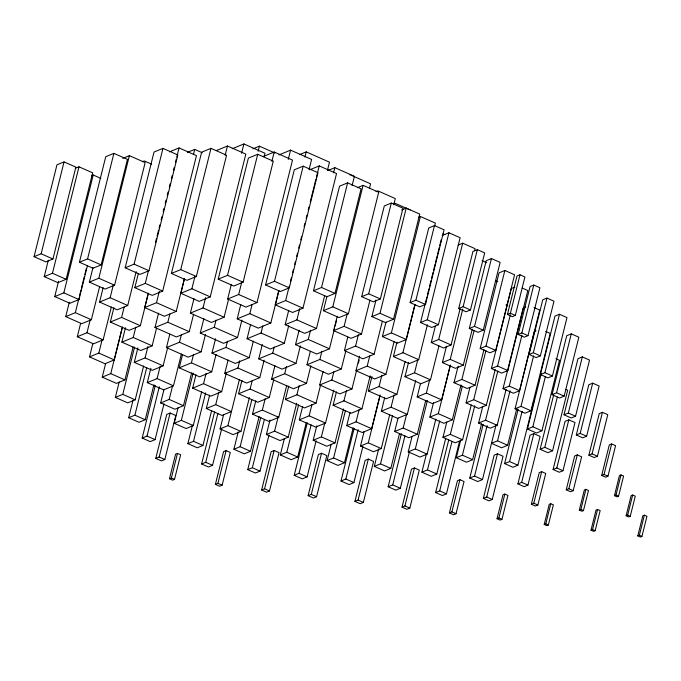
<?xml version="1.0" encoding="UTF-8"?>
<svg xmlns="http://www.w3.org/2000/svg" width="681" height="681" viewBox="0 0 681 681"><rect width="100%" height="100%" fill="white"/><g stroke="black" fill="none" stroke-linecap="round" stroke-linejoin="round"><path stroke-width="1.02" d="M34.05 256.686L56.957 164.828L64.048 161.916L75.855 167.134L52.948 258.993L45.857 261.904L34.05 256.686L41.141 253.783L52.948 258.993M41.141 253.783L64.048 161.916M75.336 168.301L78.987 166.802L92.667 172.838L66.134 279.287L57.911 282.658L44.231 276.622L48.317 260.244M44.231 276.622L52.446 273.251L78.987 166.802M87.415 265.726L78.987 299.546L69.888 303.275L54.735 296.584L58.566 281.21M54.735 296.584L63.835 292.856L93.22 175L100.797 178.345M99.579 286.778L91.365 319.738L81.746 323.688L65.716 316.614L69.317 302.194M79.43 262.228L105.742 156.707L113.889 153.37L127.449 159.354L101.146 264.875L92.999 268.22L79.43 262.228L87.577 258.891L101.146 264.875M87.577 258.891L113.889 153.37M65.716 316.614L75.344 312.664L78.936 298.244M79.447 296.184L80.988 290.004M81.507 287.944L84.333 276.614M84.844 274.545L86.385 268.365M122.759 158.367L129.39 155.643L145.147 162.606L114.578 285.203L105.112 289.084L89.356 282.121L92.956 267.701M111.352 306.927L103.137 339.862L93.45 343.837L77.302 336.712L80.639 323.33M89.356 282.121L98.822 278.24L129.39 155.643M77.302 336.712L86.998 332.737L90.335 319.355M136.183 271.549L127.722 305.497L117.158 309.821L99.579 302.058L103.163 287.654M122.503 326.965L114.289 359.909L104.993 363.722L89.509 356.887L92.846 343.505M99.579 302.058L110.135 297.725L113.216 285.382M89.509 356.887L98.813 353.073L102.141 339.691M148.015 294.899L140.337 325.714L129.075 330.336L110.322 322.053L113.906 307.676M125.168 267.812L154.034 152.05L162.963 148.381L177.843 154.953L148.986 270.715L140.048 274.383L125.168 267.812L134.106 264.143L148.986 270.715M133.144 346.918L124.921 379.896L116.417 383.386L102.244 377.129L105.581 363.731M134.106 264.143L162.963 148.381M110.322 322.053L121.584 317.44L124.146 307.165M102.244 377.129L110.748 373.631L122.052 328.293M169.543 151.837L179.043 147.939L196.46 155.634L162.691 291.076L152.238 295.367L134.821 287.671L138.405 273.311M156.511 328.353L152.144 345.846L140.788 350.502L121.873 342.151L125.466 327.74M143.631 365.952L135.187 399.832L127.739 402.888L115.336 397.406L119.175 382.015M134.821 287.671L145.274 283.381L148.347 271.072M155.515 242.342L156.536 238.239M157.047 236.188L158.579 230.025M159.09 227.973L159.856 224.9M161.142 219.767L161.908 216.686M163.185 211.561L163.951 208.48M165.236 203.347L166.002 200.274M167.279 195.141L168.045 192.068M169.322 186.934L170.097 183.853M171.374 178.72L172.14 175.647M173.417 170.514L174.183 167.441M175.468 162.308L176.234 159.226M176.745 157.175L179.043 147.939M121.873 342.151L133.229 337.487L135.8 327.195M115.336 397.406L122.784 394.35L134.557 347.131M184.415 278.486L176.209 311.413L164.376 316.265L144.661 307.557L148.254 293.153M167.739 347.319L163.108 365.867L152.289 370.311L134.268 362.352L137.868 347.914M144.661 307.557L156.502 302.704L159.32 291.391M193.438 154.536L194.723 149.394L202.231 152.706M153.94 384.714L145.206 419.743L139.009 422.288L128.675 417.725L133.042 400.207M134.268 362.352L145.087 357.908L147.913 346.569M193.591 314.222L189.241 331.69L176.388 336.959L154.996 327.51L158.579 313.124M128.675 417.725L134.881 415.18L146.696 367.783M171.391 273.447L201.627 152.186L210.982 148.347L226.569 155.234L196.341 276.495L186.977 280.334L171.391 273.447L180.746 269.608L196.341 276.495M181.393 354.009L173.459 385.821L163.636 389.847L147.283 382.62L150.867 368.259M180.746 269.608L210.982 148.347M154.996 327.51L167.841 322.241L169.892 314.018M164.044 403.663L155.072 439.628L150.237 441.611L142.176 438.053L155.242 385.642M147.283 382.62L157.107 378.593L160.171 366.284M205.492 334.354L201.133 351.822L188.126 357.159L166.462 347.591L169.79 334.235M216.456 150.527L227.471 146.006L245.824 154.11L210.233 296.873L199.21 301.394L180.857 293.29L184.44 278.912M142.176 438.053L147.011 436.07L159.311 386.74M191.642 372.882L183.453 405.723L174.898 409.23L160.648 402.939L163.976 389.6M180.857 293.29L191.88 288.77L194.953 276.443M225.164 155.251L227.471 146.006M166.462 347.591L179.469 342.254L181.265 335.061M228.467 299.717L224.092 317.252L211.433 322.445L190.357 313.132L193.957 298.695M160.648 402.939L169.203 399.432L172.531 386.084M155.779 458.398L166.751 414.414L170.139 413.018L175.8 415.512L164.828 459.505L161.431 460.901L155.779 458.398L159.175 457.011L164.828 459.505M216.073 354.367L211.731 371.8L199.533 376.806L179.231 367.834L182.551 354.503M159.175 457.011L170.139 413.018M201.712 391.66L193.251 425.608L186.109 428.536L174.208 423.284L178.056 407.851M190.357 313.132L203.015 307.94L205.585 297.631M241.585 153.225L243.9 143.946L264.986 153.259L264.211 156.349M179.231 367.834L191.421 362.837L193.464 354.631M241.9 320.087L237.533 337.58L223.555 343.318L200.274 333.035L203.866 318.623M174.208 423.284L181.35 420.347L193.149 373.035M218.201 279.167L248.378 158.12L257.724 154.289L273.285 161.159L243.1 282.206L233.762 286.037L218.201 279.167L227.539 275.328L243.1 282.206M169.458 478.76L175.587 454.159L177.486 453.384L180.644 454.78L174.515 479.373L172.616 480.156L169.458 478.76L171.357 477.977L174.515 479.373M226.288 373.162L221.665 391.703L210.778 396.163L192.646 388.161L195.983 374.771M171.357 477.977L177.486 453.384M200.274 333.035L214.251 327.297L216.047 320.096M258.133 151.318L259.41 146.168L274.937 153.021M227.539 275.328L257.724 154.289M211.68 410.422L202.938 445.468L197.294 447.792L187.879 443.637L192.51 425.08M192.646 388.161L203.534 383.692L206.105 373.392M253.323 341.224L249.22 357.695L235.234 363.424L211.953 353.141L215.545 338.738M263.198 156.536L274.196 152.025L292.507 160.112L256.984 302.585L245.986 307.097L227.675 299.002L231.276 284.556M187.879 443.637L193.532 441.314L205.611 392.86M206.309 408.515L215.715 404.659L231.361 411.571L221.963 415.427L206.309 408.515L209.654 395.099M227.675 299.002L238.673 294.498L241.764 282.104M271.881 161.32L274.196 152.025M211.953 353.141L225.93 347.412L227.471 341.232M215.715 404.659L218.797 392.273M278.784 291.076L270.834 322.956L258.21 328.14L237.192 318.853L240.776 304.45M221.742 428.528L212.557 465.327L208.454 467.013L201.627 463.999L214.626 411.852M264.151 360.13L259.776 377.666L246.633 383.054L224.756 373.392L228.101 359.977M201.627 463.999L205.73 462.314L217.963 413.239M249.391 397.602L240.955 431.422L233.123 434.64L220.082 428.877L223.657 414.533M237.192 318.853L249.816 313.677L252.123 304.416M288.276 159.405L290.583 150.143L311.609 159.431L309.038 169.714M224.756 373.392L237.89 368.004L239.695 360.777M288.684 325.79L284.326 343.292L270.34 349.021L247.058 338.746L250.651 324.335M220.082 428.877L227.914 425.668L239.414 379.547M215.409 484.361L223.564 451.656L226.092 450.618L230.297 452.473L222.134 485.187L219.614 486.225L215.409 484.361L217.929 483.331L222.134 485.187M265.59 284.947L294.303 169.799L303.19 166.155L317.993 172.693L289.28 287.842L280.393 291.485L265.59 284.947L274.486 281.304L289.28 287.842M273.651 380.024L269.293 397.508L257.776 402.233L238.597 393.763L241.934 380.39M217.929 483.331L226.092 450.618M247.058 338.746L261.044 333.009L262.84 325.807M304.918 157.022L306.203 151.88L329.485 162.163L327.433 170.395M274.486 281.304L303.19 166.155M259.155 416.559L250.497 451.273L244.275 453.827L233.898 449.247L238.231 431.89M238.597 393.763L250.114 389.047L252.166 380.815M300.364 345.905L296.005 363.399L282.028 369.136L258.737 358.853L262.33 344.441M309.787 169.782L319.236 165.9L336.542 173.544L302.968 308.195L292.575 312.46L275.269 304.816L278.852 290.421M233.898 449.247L240.129 446.693L251.834 399.73M286.727 385.42L278.767 417.351L268.91 421.394L252.489 414.15L255.826 400.76M275.269 304.816L285.662 300.551L289.246 286.156M290.532 281.023L291.298 277.942M292.583 272.8L293.349 269.719M294.635 264.577L295.401 261.495M296.678 256.354L297.452 253.272M298.729 248.131L299.504 245.049M300.781 239.908L301.547 236.826M304.109 226.543L304.884 223.462M306.161 218.32L306.935 215.239M308.212 210.097L308.978 207.015M310.264 201.874L315.899 179.265M316.41 177.205L319.236 165.9M258.737 358.853L272.723 353.116L274.264 346.944M252.489 414.15L262.347 410.107L265.173 398.777M268.969 435.176L260.006 471.124L255.409 473.006L247.748 469.626L260.814 417.249M310.868 365.884L306.51 383.369L293.409 388.74L271.6 379.104L274.937 365.74M324.667 295.614L316.461 328.523L304.705 333.349L285.143 324.701L288.727 310.306M247.748 469.626L252.353 467.736L264.381 419.47M296.703 403.186L288.225 437.193L280.036 440.556L266.39 434.529L269.982 420.1M285.143 324.701L296.89 319.883L299.708 308.57M333.562 172.804L334.848 167.662L354.409 176.302L352.103 185.555M271.6 379.104L284.692 373.733L286.488 366.54M334.592 328.174L329.451 348.8L316.716 354.018L295.511 344.654L299.112 330.217M266.39 434.529L274.579 431.167L278.18 416.746M261.623 490.005L271.174 451.699L274.128 450.482L279.048 452.661L269.497 490.967L266.543 492.176L261.623 490.005L264.577 488.788L269.497 490.967M320.649 384.739L316.044 403.22L304.552 407.928L285.424 399.483L288.753 386.136M313.464 290.787L339.547 186.185L347.625 182.866L361.066 188.807L334.984 293.417L326.914 296.729L313.464 290.787L321.543 287.476L334.984 293.417M264.577 488.788L274.128 450.482M295.511 344.654L308.246 339.436L310.553 330.149M321.543 287.476L347.625 182.866M306.161 423.029L297.682 457.036L291.153 459.709L280.291 454.908L284.403 438.428M285.424 399.483L296.907 394.767L299.214 385.531M345.71 351.413L341.334 368.932L328.446 374.218L306.986 364.744L310.323 351.345M280.291 454.908L286.82 452.235L298.636 404.837M357.448 187.658L363.075 185.351L378.696 192.246L348.408 313.737L339.027 317.584L323.407 310.689L326.999 296.278M333.733 390.162L325.527 423.063L315.686 427.098L299.3 419.862L302.636 406.497M323.407 310.689L332.788 306.842L363.075 185.351M306.986 364.744L319.874 359.457L321.926 351.209M316.12 440.828L307.131 476.87L302.279 478.862L294.209 475.295L307.301 422.773M299.3 419.862L309.14 415.827L311.958 404.514M356.597 370.353L351.966 388.919L339.87 393.882L319.712 384.978L323.058 371.571M369.962 300.159L361.517 334.022L351.064 338.312L333.656 330.625L337.231 316.256M335.103 326.114L336.644 319.925M369.553 187.956L370.583 183.827L349.379 174.464M294.209 475.295L299.053 473.304L311.123 424.901M343.454 408.958L334.992 442.905L326.812 446.259L313.192 440.241L316.784 425.838M333.656 330.625L344.109 326.335L347.182 314.018M319.712 384.978L331.817 380.015L333.869 371.766M313.192 440.241L321.372 436.887L324.965 422.484M308.118 495.674L318.368 454.55L321.543 453.248L326.829 455.58L316.58 496.713L313.405 498.015L308.118 495.674L311.294 494.38L316.58 496.713M382.339 321.262L374.116 354.248L362.973 358.819L344.424 350.621L347.761 337.223M370.166 375.835L361.943 408.821L351.124 413.256L333.103 405.297L336.44 391.898M311.294 494.38L321.543 453.248M361.679 296.669L384.305 205.926L391.311 203.057L402.973 208.207L380.347 298.95L373.341 301.828L361.679 296.669L368.685 293.8L380.347 298.95M353.167 427.77L344.45 462.74L337.938 465.412L327.101 460.62L331.204 444.165M344.424 350.621L355.559 346.059L358.385 334.72M368.685 293.8L391.311 203.057M333.103 405.297L343.922 400.862L346.493 390.553M393.754 204.734L395.295 198.571L377.878 190.884L375.98 191.667M327.101 460.62L333.605 457.955L345.403 410.634M394.163 341.334L385.923 374.371L374.686 378.985L355.976 370.719L359.577 356.265M358.393 363.135L359.168 360.036M401.705 209.961L406.216 208.114L419.734 214.081L393.516 319.244L385.395 322.573L371.877 316.605L375.989 300.108M380.109 394.818L371.664 428.69L362.309 432.529L346.74 425.651L350.068 412.303M371.877 316.605L379.998 313.277L406.216 208.114M355.976 370.719L367.212 366.114L369.783 355.788M362.871 446.608L353.907 482.582L349.064 484.566L341.002 481.007L354.077 428.587M346.74 425.651L356.095 421.811L359.159 409.502M341.002 481.007L345.846 479.024L358.146 429.685M405.101 361.509L396.904 394.401L386.195 398.794L368.353 390.92L371.945 376.525M415.078 304.475L406.344 339.496L397.363 343.181L382.399 336.576L385.999 322.156M389.736 414.559L381.266 448.549L373.477 451.741L360.496 446.012L364.097 431.592M382.399 336.576L391.388 332.89L420.407 216.498L435.372 223.104L434.597 226.194M368.353 390.92L379.062 386.519L381.888 375.214M360.496 446.012L368.293 442.82L379.845 396.47M354.92 501.386L365.144 460.373L368.31 459.071L373.58 461.403L363.356 502.416L360.189 503.719L354.92 501.386L358.078 500.092L363.356 502.416M427.404 324.82L418.713 359.687L409.213 363.586L393.397 356.597L396.972 342.245M358.078 500.092L368.31 459.071M415.708 380.534L407.281 414.354L397.542 418.347L381.343 411.188L384.663 397.866M410.124 302.585L428.732 227.939L434.495 225.573L444.089 229.812L425.48 304.458L419.717 306.825L410.124 302.585L415.887 300.219L425.48 304.458M399.534 433.431L390.817 468.4L384.62 470.937L374.312 466.383L378.67 448.898M415.887 300.219L434.495 225.573M393.397 356.597L402.897 352.707L414.916 304.509M381.343 411.188L391.073 407.195L394.137 394.895M374.312 466.383L380.5 463.846L392.554 415.504M438.922 345.999L430.486 379.811L420.918 383.735L404.982 376.704L408.557 362.36M442.224 235.532L448.941 232.774L460.126 237.712L438.436 324.726L431.72 327.484L420.535 322.539L426.91 296.95M427.421 294.899L428.953 288.761M429.464 286.71L430.996 280.572M431.507 278.52L433.039 272.383M433.55 270.331L435.082 264.194M435.593 262.142L437.125 256.005M437.636 253.953L439.16 247.816M439.671 245.764L441.203 239.627M425.744 400.368L417.291 434.257L408.813 437.738L394.682 431.499L398.01 418.151M420.535 322.539L427.251 319.789L448.941 232.774M404.982 376.704L414.55 372.779L417.87 359.457M409.494 451.503L400.334 488.243L395.763 490.124L388.153 486.762L401.39 433.686M394.682 431.499L403.169 428.026L406.497 414.669M388.153 486.762L392.724 484.889L404.94 435.891M450.345 364.999L441.654 399.858L432.469 403.629L417.181 396.878L420.509 383.548M460.007 309.106L451.069 344.952L443.637 348L431.26 342.534L435.346 326.148M435.849 419.087L427.106 454.142L420.024 457.045L408.234 451.843L412.09 436.376M431.26 342.534L438.692 339.487L462.697 243.202L475.074 248.667L474.563 250.719M417.181 396.878L426.366 393.107L429.685 379.777M408.234 451.843L415.316 448.932L427.396 400.479M402.02 507.141L411.486 469.149L414.423 467.949L419.3 470.103L409.834 508.094L406.897 509.294L402.02 507.141L404.948 505.932L409.834 508.094M404.948 505.932L414.423 467.949M472.248 329.212L463.293 365.135L455.453 368.344L442.395 362.581L446.489 346.161M461.011 384.91L452.303 419.845L443.893 423.293L429.89 417.112L433.482 402.726M458.722 308.519L472.946 251.451L477.347 249.646L484.685 252.889L470.46 309.949L466.051 311.753L458.722 308.519L463.123 306.705L470.46 309.949M445.723 438.266L436.81 474.01L431.209 476.308L421.888 472.188L426.476 453.81M463.123 306.705L477.347 249.646M442.395 362.581L450.235 359.364L462.774 309.08M429.89 417.112L438.3 413.665L450.081 366.395M421.888 472.188L427.489 469.899L439.713 420.875M483.978 349.438L475.049 385.25L467.149 388.493L453.997 382.679L458.083 366.31M469.294 328.489L486.2 260.704L491.427 258.559L500.143 262.406L483.246 330.191L478.011 332.337L469.294 328.489L474.529 326.344L483.246 330.191M471.269 404.94L462.586 439.79L455.223 442.803L442.973 437.389L446.804 422.016M474.529 326.344L491.427 258.559M453.997 382.679L461.897 379.445L474.138 330.336M459.547 441.297L446.438 493.87L442.378 495.538L435.619 492.55L448.728 439.977M442.973 437.389L450.328 434.376L462.339 386.195M435.619 492.55L439.679 490.89L452.014 441.407M495.257 369.46L486.319 405.314L478.726 408.43L466.085 402.846L469.916 387.48M480.173 348.502L499.028 272.877L504.868 270.476L514.589 274.775L495.734 350.4L489.894 352.801L480.173 348.502L486.004 346.11L495.734 350.4M481.612 423.633L472.623 459.701L466.494 462.212L456.296 457.709L460.662 440.19M486.004 346.11L504.868 270.476M466.085 402.846L473.678 399.73L485.936 350.562M456.296 457.709L462.416 455.189L474.751 405.731M449.4 512.921L457.428 480.726L459.913 479.713L464.05 481.535L456.023 513.729L453.537 514.751L449.4 512.921L451.886 511.899L456.023 513.729M451.886 511.899L459.913 479.713M522.208 288.054L527.818 290.532L507.864 370.566L501.684 373.103L491.401 368.557L511.354 288.523L514.887 287.076M506.102 389.464L497.156 425.319L490.201 428.179L478.607 423.054L482.701 406.668M507.422 314.46L517.015 275.992L519.978 274.775L524.923 276.954L515.338 315.422L512.367 316.639L507.422 314.46L510.392 313.243L515.338 315.422M510.392 313.243L519.978 274.775M491.401 368.557L497.573 366.029L510.367 314.724M496.057 424.935L482.497 479.586L477.721 481.544L469.779 478.036L483.135 424.476M478.607 423.054L485.57 420.203L497.828 371.026M469.779 478.036L474.555 476.079L487.136 425.608M534.049 307.574L539.71 310.068L519.603 390.69L513.38 393.243L503.021 388.664L523.119 308.042L525.783 306.952M518.13 334.456L530.073 286.565L533.768 285.05L539.922 287.765L527.988 335.656L524.285 337.172L518.13 334.456L521.825 332.932L527.988 335.656M521.825 332.932L533.768 285.05M503.021 388.664L509.243 386.11L521.961 335.086M516.819 408.523L507.651 445.289L501.582 447.775L491.478 443.314L497.547 440.82L510.018 390.792M483.374 498.381L494.151 455.172L497.479 453.801L503.038 456.253L492.261 499.462L488.924 500.833L483.374 498.381L486.711 497.011L492.261 499.462M486.711 497.011L497.479 453.801M545.711 331.426L550.231 333.426L530.95 410.762L524.974 413.205L515.04 408.813L534.321 331.485L536.024 330.779M529.111 354.478L542.74 299.819L546.962 298.082L553.993 301.189L540.365 355.848L536.143 357.585L529.111 354.478L533.334 352.749L540.365 355.848M533.989 400.632L517.892 465.225L512.904 467.268L504.604 463.599L518.147 409.264M533.334 352.749L546.962 298.082M515.04 408.813L521.008 406.37L533.606 355.84M504.604 463.599L509.584 461.556L522.114 411.324M497.036 518.735L502.995 494.832L504.842 494.074L507.915 495.436L501.957 519.331L500.109 520.088L497.036 518.735L498.884 517.977L501.957 519.331M498.884 517.977L504.842 494.074M540.408 374.541L554.972 316.12L559.484 314.273L566.992 317.593L552.427 376.006L547.916 377.861L540.408 374.541L544.919 372.694L552.427 376.006M555.866 358.717L559.493 360.317L541.923 430.784L536.483 433.014L527.426 429.013L541.174 373.869M544.919 372.694L559.484 314.273M517.909 483.91L530.065 435.176L533.827 433.635L540.093 436.402L527.937 485.136L524.174 486.677L517.909 483.91L521.672 482.369L527.937 485.136M527.426 429.013L532.865 426.783L545.336 376.738M521.672 482.369L533.827 433.635M552.036 394.648L566.728 335.733L571.274 333.869L578.85 337.206L564.157 396.129L559.612 397.993L552.036 394.648L556.59 392.784L564.157 396.129M565.732 389.37L567.673 390.23L552.58 450.771L547.907 452.686L540.127 449.247L553.687 394.861M556.59 392.784L571.274 333.869M540.127 449.247L544.8 447.332L557.33 397.049M531.359 504.238L539.233 472.674L541.667 471.669L545.719 473.465L537.854 505.03L535.419 506.026L531.359 504.238L533.793 503.233L537.854 505.03M533.793 503.233L541.667 471.669M564.004 414.797L577.999 358.674L582.332 356.895L589.542 360.079L575.556 416.202L571.223 417.981L564.004 414.797L568.337 413.018L575.556 416.202M553.083 469.515L565.085 421.36L568.805 419.836L574.994 422.569L562.983 470.724L559.271 472.248L553.083 469.515L556.794 467.992L562.983 470.724M568.337 413.018L582.332 356.895M556.794 467.992L568.805 419.836M544.213 524.489L549.235 504.366L550.784 503.727L553.372 504.868L548.358 525L546.8 525.63L544.213 524.489L545.77 523.851L548.358 525M545.77 523.851L550.784 503.727M576.296 434.98L588.818 384.765L592.691 383.173L599.144 386.025L586.622 436.24L582.749 437.832L576.296 434.98L580.169 433.388L586.622 436.24M580.169 433.388L592.691 383.173M566.234 489.809L574.67 455.964L577.284 454.891L581.634 456.815L573.198 490.66L570.584 491.725L566.234 489.809L568.848 488.737L573.198 490.66M568.848 488.737L577.284 454.891M588.869 455.197L599.22 413.656L602.43 412.337L607.767 414.695L597.416 456.244L594.207 457.555L588.869 455.197L592.07 453.887L597.416 456.244M592.07 453.887L602.43 412.337M579.327 510.095L584.341 489.962L585.898 489.324L588.478 490.473L583.464 510.597L581.914 511.235L579.327 510.095L580.876 509.456L583.464 510.597M580.876 509.456L585.898 489.324M601.681 475.449L609.291 444.923L611.649 443.952L615.573 445.689L607.963 476.215L605.605 477.177L601.681 475.449L604.038 474.478L607.963 476.215M604.038 474.478L611.649 443.952M591.006 530.201L596.02 510.078L597.577 509.439L600.165 510.58L595.143 530.703L593.594 531.342L591.006 530.201L592.555 529.563L595.143 530.703M592.555 529.563L597.577 509.439M614.432 495.691L619.446 475.568L621.004 474.929L623.592 476.07L618.569 496.194L617.02 496.832L614.432 495.691L615.982 495.053L618.569 496.194M615.982 495.053L621.004 474.929M626.111 515.798L631.125 495.674L632.683 495.036L635.271 496.177L630.248 516.309L628.699 516.939L626.111 515.798L627.661 515.159L630.248 516.309M627.661 515.159L632.683 495.036M637.791 535.913L642.813 515.789L644.362 515.151L646.95 516.292L641.936 536.415L640.378 537.054L637.791 535.913L639.348 535.275L641.936 536.415M639.348 535.275L644.362 515.151M91.399 175.749L93.22 175M142.32 161.712L144.244 160.929L151.65 164.198M187.445 152.382L194.723 149.394M232.221 148.739L243.9 143.946M252.889 148.85L259.41 146.168M278.929 154.927L290.583 150.143M299.674 154.553L306.203 151.88M327.987 170.471L334.848 167.662M418.611 217.23L420.407 216.498M458.049 245.109L462.697 243.202M394.325 202.972L410.09 209.935M442.88 233.753L444.744 234.579M482.097 260.653L486.762 262.713M495.862 280.861L497.743 281.696M505.974 304.833L507.915 305.692M427.251 319.789L438.436 324.726M379.998 313.277L393.516 319.244M438.692 339.487L451.069 344.952M497.573 366.029L507.864 370.566M332.788 306.842L348.408 313.737M391.388 332.89L406.344 339.496M450.235 359.364L463.293 365.135M509.243 386.11L519.603 390.69M285.662 300.551L302.968 308.195M344.109 326.335L361.517 334.022M402.897 352.707L418.713 359.687M461.897 379.445L475.049 385.25M521.008 406.37L530.95 410.762M296.89 319.883L316.461 328.523M238.673 294.498L256.984 302.585M355.559 346.059L374.116 354.248M414.55 372.779L430.486 379.811M473.678 399.73L486.319 405.314M532.865 426.783L541.923 430.784M249.816 313.677L270.834 322.956M308.246 339.436L329.451 348.8M367.212 366.114L385.923 374.371M191.88 288.77L210.233 296.873M426.366 393.107L441.654 399.858M485.57 420.203L497.156 425.319M544.8 447.332L552.58 450.771M261.044 333.009L284.326 343.292M319.874 359.457L341.334 368.932M203.015 307.94L224.092 317.252M379.062 386.519L396.904 394.401M145.274 283.381L162.691 291.076M438.3 413.665L452.303 419.845M497.547 440.82L507.651 445.289M214.251 327.297L237.533 337.58M272.723 353.116L296.005 363.399M156.502 302.704L176.209 311.413M331.817 380.015L351.966 388.919M391.073 407.195L407.281 414.354M98.822 278.24L114.578 285.203M450.328 434.376L462.586 439.79M509.584 461.556L517.892 465.225M225.93 347.412L249.22 357.695M284.692 373.733L306.51 383.369M167.841 322.241L189.241 331.69M110.135 297.725L127.722 305.497M343.922 400.862L361.943 408.821M403.169 428.026L417.291 434.257M52.446 273.251L66.134 279.287M462.416 455.189L472.623 459.701M179.469 342.254L201.133 351.822M237.89 368.004L259.776 377.666M296.907 394.767L316.044 403.22M121.584 317.44L140.337 325.714M356.095 421.811L371.664 428.69M63.835 292.856L78.987 299.546M415.316 448.932L427.106 454.142M474.555 476.079L482.497 479.586M191.421 362.837L211.731 371.8M250.114 389.047L269.293 397.508M133.229 337.487L152.144 345.846M309.14 415.827L325.527 423.063M75.344 312.664L91.365 319.738M368.293 442.82L381.266 448.549M427.489 469.899L436.81 474.01M145.087 357.908L163.108 365.867M203.534 383.692L221.665 391.703M262.347 410.107L278.767 417.351M86.998 332.737L103.137 339.862M321.372 436.887L334.992 442.905M380.5 463.846L390.817 468.4M439.679 490.89L446.438 493.87M157.107 378.593L173.459 385.821M98.813 353.073L114.289 359.909M274.579 431.167L288.225 437.193M333.605 457.955L344.45 462.74M392.724 484.889L400.334 488.243M110.748 373.631L124.921 379.896M169.203 399.432L183.453 405.723M227.914 425.668L240.955 431.422M286.82 452.235L297.682 457.036M345.846 479.024L353.907 482.582M122.784 394.35L135.187 399.832M181.35 420.347L193.251 425.608M240.129 446.693L250.497 451.273M299.053 473.304L307.131 476.87M134.881 415.18L145.206 419.743M193.532 441.314L202.938 445.468M252.353 467.736L260.006 471.124M147.011 436.07L155.072 439.628M205.73 462.314L212.557 465.327"/></g></svg>
